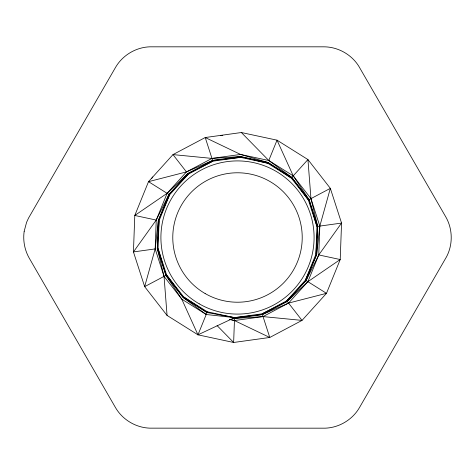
<?xml version="1.0" encoding="UTF-8"?>
<svg xmlns="http://www.w3.org/2000/svg" width="475" height="475" viewBox="0 0 475 475"><rect width="100%" height="100%" fill="white"/><g stroke="black" fill="none" stroke-linecap="round" stroke-linejoin="round"><path stroke-width="0.71" d="M232.352 317.953L234.525 318.416L262.378 314.557L287.233 301.399L306.09 280.535L316.671 254.481L317.704 226.379L309.065 199.619L291.793 177.43L267.971 162.48L240.475 156.584L212.622 160.443L187.768 173.601L168.91 194.465L158.329 220.519L155.177 248.912L164.041 276.385L181.771 299.161L206.221 314.503L234.549 317.633L262.135 313.809L286.752 300.782L305.425 280.119L315.905 254.321L316.926 226.486L308.37 199.987L291.264 178.012L267.68 163.21L240.451 157.368L212.865 161.191L188.248 174.218L169.575 194.881L159.095 220.679L158.074 248.514L165.935 275.381L144.655 286.645L133.445 251.928L134.787 215.466L148.515 181.664L172.977 154.601L205.224 137.53L241.359 132.525L277.032 140.173L307.937 159.564L330.345 188.355L341.555 223.072L340.213 259.534L326.485 293.336L302.023 320.399L269.776 337.47L233.641 342.475L197.968 334.827L167.063 315.436L144.655 286.645L155.177 248.912L156.233 220.067L167.099 193.325L186.455 171.908L211.963 158.407L240.558 154.446L268.779 160.497L293.229 175.839L310.959 198.615L319.823 226.088L318.767 254.933L307.901 281.675L288.545 303.092L263.037 316.593L234.442 320.554L229.377 319.467M167.063 315.436L164.041 276.385L157.296 248.621L158.329 220.519L169.575 194.881L148.515 181.664L186.455 171.908L212.622 160.443L240.451 157.368M241.359 132.525L268.779 160.497L291.793 177.43L308.37 199.987L330.345 188.355L319.823 226.088L316.671 254.481L305.425 280.119L326.485 293.336L288.545 303.092L262.378 314.557L234.549 317.633L197.968 334.827L181.771 299.161L165.935 275.381L157.296 248.621L158.074 248.514L166.63 275.013L183.736 296.988L207.32 311.79L234.549 317.633L233.641 342.475L217.087 325.589M157.296 248.621L159.095 220.679M197.968 334.827L207.32 311.79M268.779 160.497L277.032 140.173L293.229 175.839L309.065 199.619L316.926 226.486L341.555 223.072L318.767 254.933L306.09 280.535L286.752 300.782L302.023 320.399L263.037 316.593L234.525 318.416L233.094 318.066M155.177 248.912L133.445 251.928L156.233 220.067L168.91 194.465L188.248 174.218M151.549 178.648L152.778 176.955M291.793 177.43L307.937 159.564L310.959 198.615L317.704 226.379L315.905 254.321L316.671 254.481M212.865 161.191L187.768 173.601L167.099 193.325L134.787 215.466L156.233 220.067M220.548 135.405L222.769 135.339M165.935 275.381L183.208 297.57L207.029 312.52L234.549 317.633M318.767 254.933L340.213 259.534L307.901 281.675L287.233 301.399L262.135 313.809L269.776 337.47L234.442 320.554L230.927 319.527M267.68 163.21L240.475 156.584L211.963 158.407L172.977 154.601L186.455 171.908M291.264 178.012L267.971 162.48L240.558 154.446L205.224 137.53L212.622 160.443M183.736 296.988L207.029 312.52M206.221 314.503L183.208 297.57L166.63 275.013M24.183 231.283C22.83 240.504 24.647 250.105 29.272 258.192L115.407 407.443C122.372 419.609 135.749 427.672 149.756 428.147L325.179 428.177C339.186 427.708 352.569 419.645 359.533 407.485L446.47 256.904C453.067 244.542 452.776 228.92 445.728 216.808L358.791 66.227C351.381 54.334 337.707 46.776 323.695 46.823L149.821 46.823C135.814 47.292 122.431 55.355 115.467 67.515L28.53 218.096L26.588 222.318L24.183 231.283M199.203 303.828A76.588 76.588 0 0 0 314.088 237.5A76.588 76.588 0 0 0 199.203 171.172A76.588 76.588 0 0 0 199.203 303.828M205.141 293.55A64.719 64.719 0 0 0 302.219 237.5A64.719 64.719 0 0 0 205.141 181.45A64.719 64.719 0 0 0 205.141 293.55"/></g></svg>
